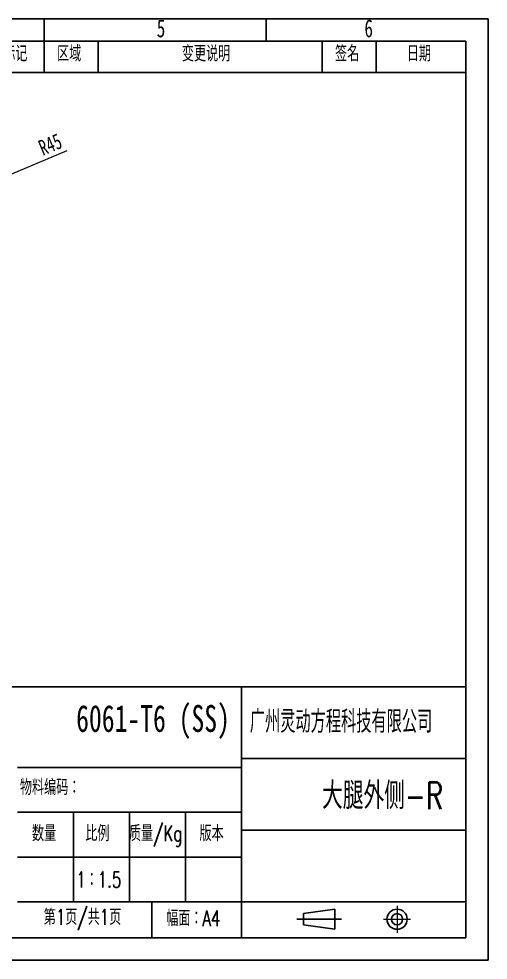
# Model space of a CAD drawing. Header units: millimetres. Extents: x 0 to 297, y 0 to 210.
# Drawn here: x 192.3 to 297, y 0 to 210 of the extents above; entities that cross this region are included whole.
import ezdxf

# ---------------------------------------------------------------- set-up
doc = ezdxf.new("R2010")
doc.units = ezdxf.units.MM
doc.linetypes.add('SLD-中心线', pattern=[34.29, 30.48, -1.27, 1.27, -1.27])
doc.linetypes.add('SLD-实线', pattern=[0])
for name, color, linetype in [('中心线层', 1, 'SLD-中心线'), ('尺寸线层', 83, 'SLD-实线'), ('文本', 7, 'SLD-实线')]:
    doc.layers.add(name, color=color, linetype=linetype)
doc.styles.add('SLDTEXTSTYLE0', font='TXT', dxfattribs={"width": 0.7, "bigfont": 'bigfont'})
doc.styles.add('SLDTEXTSTYLE1', font='TXT', dxfattribs={"width": 0.7})
doc.styles.add('SLDTEXTSTYLE2', font='TXT', dxfattribs={"width": 0.616621, "bigfont": 'bigfont'})
doc.dimstyles.new('SLDDIMSTYLE6', dxfattribs={"dimtxt": 3.5, "dimasz": 3, "dimexe": 0, "dimexo": 0.0625, "dimgap": 0.875, "dimtad": 2, "dimlfac": 2, "dimrnd": 1e-09, "dimzin": 12, "dimdsep": 46, "dimtxsty": 'SLDTEXTSTYLE1', "dimsah": 1, "dimcen": 0, "dimadec": 0, "dimazin": 3, "dimtfac": 1, "dimtofl": 0, "dimtmove": 0, "dimatfit": 3, "dimfxl": 0, "dimfrac": 2, "dimtolj": 1, "dimtzin": 12, "dimarcsym": 0})

# ---------------------------------------------------------------- blocks, each defined once
blk = doc.blocks.new('SW_TABLEANNOTATION_0')
at = {"color": 0}
for p, q in [((0, 0), (0, -7)), ((0, 0), (12, 0)), ((0, 0), (0, -7)), ((106, 0), (0, 0)), ((12, 0), (12, -7)), ((12, 0), (24, 0)), ((24, 0), (24, -7)), ((24, 0), (74, 0)), ((74, 0), (74, -7)), ((74, 0), (86, 0)), ((86, 0), (86, -7)), ((86, 0), (106, 0)), ((106, 0), (106, -7)), ((106, -7), (106, 0)), ((0, -7), (12, -7)), ((0, -7), (106, -7)), ((12, -7), (24, -7)), ((24, -7), (74, -7)), ((74, -7), (86, -7)), ((86, -7), (106, -7))]:
    blk.add_line(p, q, dxfattribs=at)
at = {"color": 0, "char_height": 3.5, "attachment_point": 1, "style": 'SLDTEXTSTYLE0'}
for s, insert in [('标记', (2.85, -1.01)), ('区域', (14.85, -1.01)), ('变更说明', (42.7, -1.01)), ('签名', (76.85, -1.01)), ('日期', (92.85, -1.01))]:
    blk.add_mtext(s, dxfattribs=dict(at, insert=insert))
blk = doc.blocks.new('_D_8')
at = {"layer": '尺寸线层', "linetype": 'SLD-实线', "lineweight": 18}
blk.add_line((187.9, 174.21), (203.11, 180.6), dxfattribs=at)
blk.add_solid([(187.9, 174.21), (190.84, 174.96), (190.49, 175.79)], dxfattribs=at)
at = {"layer": '尺寸线层', "linetype": 'SLD-实线', "lineweight": 18, "insert": (196.35, 182.65), "char_height": 3.5, "attachment_point": 1, "rotation": 22.7832, "style": 'SLDTEXTSTYLE1'}
blk.add_mtext('R45', dxfattribs=at)

msp = doc.modelspace()

# ---------------------------------------------------------------- linework, layer by layer
for p, q in [((0, 210), (297, 210)), ((198, 205), (198, 210)), ((247.5, 205), (247.5, 210)), ((297, 210), (297, 0)), ((25, 205), (292, 205)), ((292, 205), (292, 5)), ((112, 61), (292, 61)), ((242, 61), (242, 5)), ((292, 45), (242, 45)), ((192, 43), (242, 43)), ((192, 33), (242, 33)), ((204.5, 33), (204.5, 13)), ((217, 13), (217, 33)), ((229.5, 33), (229.5, 13)), ((292, 29), (242, 29)), ((242, 23), (192, 23)), ((242, 13), (192, 13)), ((222, 13), (222, 5)), ((242, 13), (292, 13)), ((255.82625782, 10.38429074), (262.82625782, 11.38429074)), ((262.82625782, 11.38429074), (262.82625782, 6.88429074)), ((254.32625782, 9.13429074), (264.32625782, 9.13429074)), ((255.82625782, 10.38429074), (255.82625782, 7.88429074)), ((255.82625782, 7.88429074), (262.82625782, 6.88429074)), ((25, 5), (292, 5)), ((0, 0), (297, 0))]:
    msp.add_line(p, q)
for radius in [2.25, 1.25]:
    msp.add_circle((276.6807843, 9.13429074), radius)
at = {"layer": '中心线层', "linetype": 'SLD-中心线', "lineweight": 18}
for p, q in [((276.6807843, 12.13429074), (276.6807843, 6.13429074)), ((273.6807843, 9.13429074), (279.6807843, 9.13429074))]:
    msp.add_line(p, q, dxfattribs=at)

# ---------------------------------------------------------------- block references
msp.add_blockref('SW_TABLEANNOTATION_0', (186, 205))

# ---------------------------------------------------------------- texts
at = {"layer": '文本', "linetype": 'SLD-实线', "lineweight": 18}
for s, insert, char_height, attachment_point, style in [('5', (223.08851348, 209.88691991), 4, 1, 'SLDTEXTSTYLE1'), ('6', (269.40053685, 209.88691991), 4, 1, 'SLDTEXTSTYLE1'), ('6061-T6 (SS)', (222.25717759, 56.92207679), 6, 2, 'SLDTEXTSTYLE1'), ('广州灵动方程科技有限公司', (243.84523616, 55.71912053), 5, 1, 'SLDTEXTSTYLE2'), ('物料编码：', (192.57933446, 40.31950416), 3.5, 1, 'SLDTEXTSTYLE0'), ('大腿外侧-R', (273.42143732, 39.71038887), 6, 2, 'SLDTEXTSTYLE0'), ('数量', (195.25852887, 30.04140949), 3.5, 1, 'SLDTEXTSTYLE0'), ('比例', (207.15245398, 30.04140949), 3.5, 1, 'SLDTEXTSTYLE0'), ('质量/Kg', (216.88204424, 30.04140949), 3.5, 1, 'SLDTEXTSTYLE0'), ('版本', (232.61774635, 30.04140949), 3.5, 1, 'SLDTEXTSTYLE0'), ('1：1.5', (205.1487768, 19.71840974), 3.5, 1, 'SLDTEXTSTYLE0'), ('第1页/共1页', (197.8882411, 11.35988068), 3.5, 1, 'SLDTEXTSTYLE0'), ('幅面：A4', (225.19251089, 11.11646448), 3.5, 1, 'SLDTEXTSTYLE0')]:
    msp.add_mtext(s, dxfattribs=dict(at, insert=insert, char_height=char_height, attachment_point=attachment_point, style=style))

# ---------------------------------------------------------------- dimensions: what is measured, and where the dimension line sits
at = {"layer": '尺寸线层', "linetype": 'SLD-实线', "lineweight": 18}
dim = msp.add_radius_dim(center=(167.15469298, 165.5017646), mpoint=(187.89917339, 174.21477399), dimstyle='SLDDIMSTYLE6', dxfattribs=at)
dim.commit()
dim.dimension.update_dxf_attribs({"geometry": '_D_8', "text_midpoint": (200.66671513, 179.57734896), "dimtype": 164})

doc.saveas('drawing.dxf')
